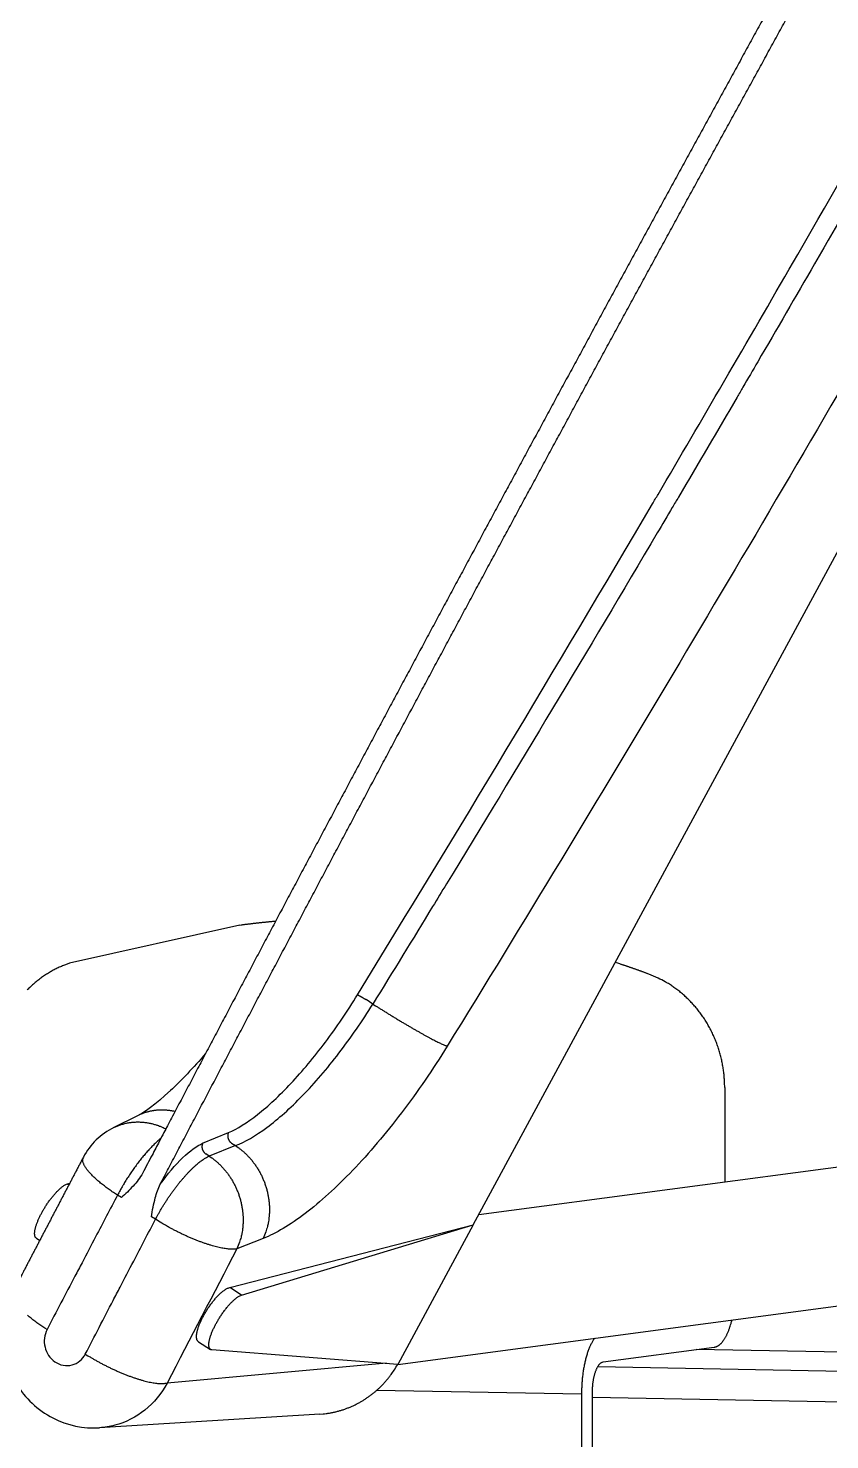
# Model space of a CAD drawing. Header units: millimetres. Extents: x 8076 to 10926, y 4783 to 8520.
# Drawn here: x 9983.9 to 10027.9, y 7266.6 to 7344.2 of the extents above; entities that cross this region are included whole.
import ezdxf

# ---------------------------------------------------------------- set-up
doc = ezdxf.new("R2010")
doc.units = ezdxf.units.MM

# ---------------------------------------------------------------- blocks, each defined once
blk = doc.blocks.new('149221')
at = {"linetype": 'Continuous'}
for p, q in [((64.098, 28.051), (163.206, 211.345)), ((51.274, 44.543), (41.907, 42.438)), ((58.582, 40.201), (58.208, 40.44)), ((146.521, 39.523), (64.397, 28.604)), ((77.916, 35.614), (77.927, 30.403)), ((45.651, 34.058), (44.343, 33.409)), ((49.226, 32.54), (50.641, 33.132)), ((49.584, 31.841), (49.403, 31.957)), ((51.031, 32.413), (49.584, 31.841)), ((50.817, 32.549), (51.031, 32.413)), ((59.953, 20.387), (146.893, 31.946)), ((41.797, 30.311), (41.92, 30.348)), ((41.797, 30.311), (41.874, 30.261)), ((44.763, 29.555), (44.546, 29.694)), ((46.633, 28.362), (46.415, 28.501)), ((50.715, 24.618), (64.098, 28.051)), ((51.37, 24.2), (64.098, 28.051)), ((64.098, 28.051), (59.951, 20.383)), ((40.088, 27.32), (40.272, 27.202)), ((52.558, 27.31), (51.111, 26.738)), ((51.37, 24.2), (50.715, 24.618)), ((48.999, 21.631), (49.66, 21.209)), ((59.951, 20.383), (49.739, 21.184)), ((71.243, 20.522), (77.346, 21.334)), ((101.688, 20.727), (76.347, 21.201)), ((59.323, 20.453), (47.269, 19.353)), ((70.949, 20.273), (102.602, 19.681)), ((70.05, 18.745), (58.788, 18.956)), ((70.05, 18.745), (70.053, 16.912)), ((70.686, -0.049), (70.648, 18.825)), ((111.118, 17.813), (70.649, 18.571)), ((43.555, 16.911), (55.662, 17.662)), ((70.053, 16.912), (70.086, 0.303))]:
    blk.add_line(p, q, dxfattribs=at)
for points in [[(80.394, 95.024, 0.000033), (80.152, 94.584, 0.000033), (79.909, 94.143, 0.000033), (79.667, 93.703, 0.000033), (79.425, 93.262, 0.000033), (79.183, 92.821, 0.000033), (78.941, 92.381, 0.000033), (78.699, 91.94, 0.000033), (78.457, 91.5, 0.000033), (78.215, 91.059, 0.000033), (77.974, 90.618, 0.000033), (77.732, 90.178, 0.000033), (77.491, 89.737, 0.000033), (77.249, 89.297, 0.000033), (77.008, 88.856, 0.000033), (76.767, 88.416, 0.000033), (76.525, 87.975, 0.000033), (76.284, 87.535, 0.000033), (76.043, 87.094, 0.000033), (75.802, 86.654, 0.000033), (75.562, 86.213, 0.000033), (75.321, 85.773, 0.000033), (75.08, 85.333, 0.000033), (74.84, 84.892, 0.000033), (74.599, 84.452, 0.000033), (74.359, 84.011, 0.000033), (74.118, 83.571, 0.000033), (73.878, 83.13, 0.000033), (73.638, 82.69, 0.000033), (73.398, 82.25, 0.000033), (73.158, 81.809, 0.000033), (72.918, 81.369, 0.000033), (72.678, 80.929, 0.000033), (72.438, 80.488, 0.000033), (72.199, 80.048, 0.000033), (71.959, 79.608, 0.000033), (71.719, 79.168, 0.000033), (71.48, 78.727, 0.000033), (71.241, 78.287, 0.000033), (71.001, 77.847, 0.000033), (70.762, 77.407, 0.000033), (70.523, 76.966, 0.000033), (70.284, 76.526, 0.000033), (70.045, 76.086, 0.000033), (69.806, 75.646, 0.000033), (69.568, 75.206, 0.000033), (69.33, 74.767, 0.000033), (69.093, 74.33, 0.000033), (68.855, 73.892, 0.000033), (68.618, 73.454, 0.000033), (68.381, 73.017, 0.000033), (68.145, 72.579, 0.000033), (67.908, 72.142, 0.000033), (67.671, 71.705, 0.000033), (67.435, 71.268, 0.000033), (67.198, 70.831, 0.000033), (66.962, 70.393, 0.000033), (66.726, 69.956, 0.000033), (66.49, 69.519, 0.000033), (66.254, 69.082, 0.000033), (66.018, 68.645, 0.000033), (65.782, 68.209, 0.000033), (65.547, 67.772, 0.000033), (65.311, 67.335, 0.000033), (65.076, 66.9, 0.000033), (64.842, 66.465, 0.000033), (64.608, 66.031, 0.000033), (64.374, 65.597, 0.000033), (64.14, 65.162, 0.000033), (63.907, 64.728, 0.000033), (63.673, 64.294, 0.000033), (63.44, 63.86, 0.000033), (63.206, 63.426, 0.000033), (62.973, 62.992, 0.000033), (62.739, 62.558, 0.000033), (62.506, 62.124, 0.000033), (62.273, 61.69, 0.000033), (62.04, 61.256, 0.000033), (61.807, 60.822, 0.000033), (61.574, 60.388, 0.000033), (61.341, 59.954, 0.000033), (61.109, 59.52, 0.000033), (60.876, 59.086, 0.000033), (60.644, 58.652, 0.000033), (60.411, 58.218, 0.000033), (60.179, 57.784, 0.000033), (59.946, 57.35, 0.000033), (59.714, 56.916, 0.000033), (59.482, 56.482, 0.000033), (59.25, 56.048, 0.000033), (59.018, 55.614, 0.000033), (58.786, 55.181, 0.000033), (58.554, 54.747, 0.000033), (58.323, 54.313, 0.000033), (58.091, 53.879, 0.000033), (57.859, 53.445, 0.000033), (57.628, 53.012, 0.000033), (57.396, 52.578, 0.000033), (57.165, 52.144, 0.000033), (56.934, 51.71, 0.000033), (56.703, 51.277, 0.000033), (56.472, 50.843, 0.000033), (56.241, 50.409, 0.000033), (56.01, 49.976, 0.000033), (55.779, 49.542, 0.000033), (55.548, 49.108, 0.000033), (55.318, 48.675, 0.000033), (55.087, 48.241, 0.000033), (54.857, 47.808, 0.000033), (54.626, 47.374, 0.000033), (54.396, 46.941, 0.000033), (54.166, 46.507, 0.000033), (53.935, 46.074, 0.000033), (53.705, 45.64, 0.000033), (53.475, 45.207, 0.000033), (53.246, 44.773, 0.000033), (53.016, 44.34, 0.000033), (52.786, 43.906, 0.000033), (52.556, 43.473, 0.000033), (52.327, 43.04, 0.000033), (52.097, 42.606, 0.000033), (51.868, 42.173, 0.000033), (51.639, 41.74, 0.000034), (51.409, 41.306, 0.000034), (51.18, 40.873, 0.000034), (50.951, 40.44, 0.000034), (50.722, 40.007, 0.000034), (50.493, 39.573, 0.000034), (50.265, 39.14, 0.000034), (50.036, 38.707, 0.000034), (49.807, 38.274, 0.000034), (49.579, 37.841, 0.000034), (49.35, 37.408, 0.000034), (49.122, 36.975, 0.000033), (48.894, 36.542, 0.000034), (48.666, 36.109, 0.000034), (48.437, 35.675, 0.000033), (48.209, 35.243, 0.000031), (47.983, 34.813, 0.000034), (47.754, 34.377, 0.000041), (47.519, 33.93, 0.000031), (47.298, 33.511, 0.000011), (47.099, 33.132, 0.000044), (46.843, 32.645, 0.000076), (46.449, 31.895, 0.000037), (45.934, 30.914, 0.00002)], [(46.898, 30.299), (47.124, 30.732, -0.000037), (47.351, 31.165, -0.000037), (47.578, 31.598, -0.000037), (47.805, 32.031, -0.000037), (48.032, 32.464, -0.000037), (48.259, 32.897, -0.000037), (48.486, 33.33, -0.000037), (48.714, 33.764, -0.000037), (48.941, 34.197, -0.000037), (49.169, 34.63, -0.000037), (49.396, 35.063, -0.000037), (49.624, 35.497, -0.000037), (49.852, 35.93, -0.000037), (50.08, 36.363, -0.000037), (50.308, 36.796, -0.000036), (50.536, 37.23, -0.000036), (50.764, 37.663, -0.000036), (50.992, 38.097, -0.000036), (51.221, 38.53, -0.000036), (51.449, 38.963, -0.000036), (51.678, 39.397, -0.000036), (51.906, 39.83, -0.000036), (52.135, 40.264, -0.000036), (52.364, 40.697, -0.000036), (52.593, 41.131, -0.000036), (52.822, 41.564, -0.000036), (53.051, 41.998, -0.000036), (53.28, 42.431, -0.000036), (53.509, 42.865, -0.000036), (53.738, 43.298, -0.000036), (53.968, 43.732, -0.000036), (54.197, 44.166, -0.000036), (54.427, 44.599, -0.000036), (54.657, 45.033, -0.000036), (54.886, 45.467, -0.000036), (55.116, 45.9, -0.000036), (55.346, 46.334, -0.000036), (55.576, 46.768, -0.000036), (55.806, 47.201, -0.000036), (56.037, 47.635, -0.000036), (56.267, 48.069, -0.000036), (56.497, 48.503, -0.000036), (56.728, 48.936, -0.000036), (56.958, 49.37, -0.000036), (57.189, 49.804, -0.000036), (57.42, 50.238, -0.000036), (57.651, 50.672, -0.000036), (57.882, 51.105, -0.000036), (58.113, 51.539, -0.000036), (58.344, 51.973, -0.000036), (58.575, 52.407, -0.000036), (58.806, 52.841, -0.000036), (59.038, 53.275, -0.000036), (59.269, 53.709, -0.000036), (59.501, 54.143, -0.000036), (59.732, 54.576, -0.000036), (59.964, 55.01, -0.000036), (60.196, 55.444, -0.000036), (60.428, 55.878, -0.000036), (60.66, 56.312, -0.000036), (60.892, 56.746, -0.000036), (61.124, 57.18, -0.000036), (61.356, 57.614, -0.000036), (61.589, 58.048, -0.000036), (61.821, 58.482, -0.000036), (62.053, 58.917, -0.000036), (62.286, 59.351, -0.000036), (62.519, 59.785, -0.000036), (62.751, 60.219, -0.000036), (62.984, 60.653, -0.000036), (63.217, 61.087, -0.000036), (63.45, 61.521, -0.000036), (63.683, 61.955, -0.000036), (63.917, 62.389, -0.000036), (64.15, 62.823, -0.000036), (64.383, 63.258, -0.000036), (64.617, 63.692, -0.000036), (64.85, 64.126, -0.000036), (65.084, 64.56, -0.000036), (65.318, 64.994, -0.000036), (65.551, 65.428, -0.000036), (65.785, 65.863, -0.000036), (66.02, 66.298, -0.000036), (66.254, 66.733, -0.000036), (66.49, 67.17, -0.000036), (66.725, 67.607, -0.000036), (66.961, 68.043, -0.000036), (67.197, 68.48, -0.000036), (67.433, 68.917, -0.000036), (67.669, 69.354, -0.000036), (67.905, 69.791, -0.000036), (68.142, 70.229, -0.000036), (68.378, 70.666, -0.000036), (68.614, 71.103, -0.000036), (68.851, 71.54, -0.000036), (69.088, 71.977, -0.000036), (69.324, 72.415, -0.000036), (69.561, 72.852, -0.000036), (69.798, 73.29, -0.000036), (70.036, 73.727, -0.000036), (70.273, 74.165, -0.000036), (70.511, 74.604, -0.000036), (70.75, 75.044, -0.000036), (70.989, 75.484, -0.000036), (71.228, 75.924, -0.000036), (71.467, 76.364, -0.000036), (71.706, 76.804, -0.000036), (71.945, 77.245, -0.000036), (72.184, 77.685, -0.000036), (72.424, 78.125, -0.000036), (72.663, 78.565, -0.000036), (72.903, 79.005, -0.000036), (73.143, 79.446, -0.000036), (73.382, 79.886, -0.000036), (73.622, 80.326, -0.000036), (73.862, 80.766, -0.000036), (74.102, 81.206, -0.000036), (74.342, 81.647, -0.000036), (74.583, 82.087, -0.000036), (74.823, 82.527, -0.000036), (75.063, 82.968, -0.000036), (75.304, 83.408, -0.000036), (75.544, 83.848, -0.000036), (75.785, 84.289, -0.000036), (76.026, 84.729, -0.000036), (76.267, 85.169, -0.000036), (76.508, 85.61, -0.000036), (76.749, 86.05, -0.000036), (76.99, 86.49, -0.000036), (77.231, 86.931, -0.000036), (77.472, 87.371, -0.000036), (77.713, 87.811, -0.000036), (77.955, 88.252, -0.000036), (78.196, 88.692, -0.000036), (78.438, 89.132, -0.000036), (78.68, 89.573, -0.000036), (78.922, 90.013, -0.000036), (79.163, 90.454, -0.000036), (79.405, 90.894, -0.000036), (79.647, 91.335, -0.000036), (79.89, 91.775, -0.000036), (80.132, 92.215, -0.000036), (80.374, 92.656, -0.000036), (80.617, 93.096, -0.000036), (80.859, 93.537, -0.000036), (81.102, 93.977, -0.000036), (81.344, 94.418, -0.000036), (81.587, 94.858, -0.000036), (81.83, 95.299, -0.000036)], [(51.274, 44.544), (51.339, 44.552, -0.000345), (51.405, 44.561, -0.000345), (51.47, 44.569, -0.000345), (51.535, 44.578, -0.000345), (51.601, 44.586, -0.000345), (51.666, 44.594, -0.000345), (51.732, 44.602, -0.000345), (51.797, 44.61, -0.000345), (51.862, 44.618, -0.000345), (51.928, 44.626, -0.000345), (51.993, 44.634, -0.000345), (52.059, 44.641, -0.000345), (52.124, 44.649, -0.000345), (52.19, 44.656, -0.000346), (52.255, 44.664, -0.000345), (52.321, 44.671, -0.000343), (52.387, 44.678, -0.000346), (52.452, 44.685, -0.000353), (52.518, 44.692, -0.000343), (52.583, 44.699, -0.00032), (52.648, 44.706, -0.000354), (52.715, 44.713, -0.000422), (52.782, 44.719, -0.00032), (52.846, 44.726, -0.00011), (52.903, 44.732, -0.000451), (52.977, 44.739, -0.000777), (53.091, 44.749, -0.00038), (53.24, 44.763, -0.000201)], [(41.907, 42.438), (41.683, 42.358, 0.011027), (41.461, 42.268, 0.010642), (41.239, 42.166, 0.010503), (41.019, 42.055, 0.010748), (40.802, 41.932, 0.010838), (40.587, 41.798, 0.01087), (40.377, 41.654, 0.010869), (40.171, 41.499, 0.010921), (39.971, 41.333, 0.010917), (39.776, 41.158, 0.010927), (39.587, 40.972, 0.010896)], [(73.756, 41.842), (73.695, 41.865, 0.000327), (73.633, 41.887, 0.000327), (73.572, 41.91, 0.000327), (73.511, 41.932, 0.000327), (73.449, 41.954, 0.000327), (73.388, 41.977, 0.000327), (73.326, 41.999, 0.000328), (73.265, 42.021, 0.000328), (73.203, 42.043, 0.000328), (73.142, 42.065, 0.000328), (73.08, 42.087, 0.000328), (73.019, 42.108, 0.000328), (72.957, 42.13, 0.000328), (72.895, 42.152, 0.000329), (72.833, 42.173, 0.000328), (72.772, 42.195, 0.000326), (72.71, 42.216, 0.000329), (72.648, 42.237, 0.000336), (72.586, 42.259, 0.000327), (72.524, 42.28, 0.000305), (72.463, 42.301, 0.000337), (72.4, 42.322, 0.000402), (72.336, 42.343, 0.000305), (72.276, 42.363, 0.000104), (72.222, 42.382, 0.000431), (72.152, 42.405, 0.000741), (72.044, 42.44, 0.000362), (71.903, 42.487, 0.000192)], [(77.917, 35.614), (77.911, 35.869, 0.009573), (77.897, 36.127, 0.009254), (77.872, 36.387, 0.009155), (77.837, 36.648, 0.009399), (77.792, 36.911, 0.009519), (77.737, 37.174, 0.009596), (77.67, 37.436, 0.009654), (77.594, 37.698, 0.009767), (77.506, 37.957, 0.00984), (77.408, 38.214, 0.009931), (77.299, 38.468, 0.009995), (77.18, 38.717, 0.010073), (77.051, 38.962, 0.010141), (76.911, 39.201, 0.010224), (76.763, 39.434, 0.01026), (76.605, 39.659, 0.010258), (76.439, 39.878, 0.010382), (76.264, 40.088, 0.010598), (76.081, 40.29, 0.010382), (75.893, 40.482, 0.009794), (75.699, 40.664, 0.010693), (75.496, 40.838, 0.012535), (75.282, 41.003, 0.009815), (75.078, 41.153, 0.003989), (74.891, 41.283, 0.013285), (74.646, 41.425, 0.022723), (74.262, 41.614, 0.011563), (73.756, 41.842, 0.006298)], [(57.739, 40.705), (57.745, 40.703, -0.007663), (57.752, 40.7, -0.005662), (57.761, 40.696, -0.004477), (57.77, 40.692, -0.003854), (57.78, 40.687, -0.003271), (57.791, 40.682, -0.002826), (57.803, 40.676, -0.002452), (57.816, 40.67, -0.002187), (57.829, 40.663, -0.001948), (57.844, 40.655, -0.001768), (57.859, 40.647, -0.001605), (57.876, 40.638, -0.00148), (57.892, 40.629, -0.001368), (57.91, 40.619, -0.00128), (57.928, 40.609, -0.001198), (57.946, 40.598, -0.001128), (57.965, 40.588, -0.001078), (57.984, 40.576, -0.001047), (58.004, 40.565, -0.000984), (58.023, 40.554, -0.000899), (58.043, 40.542, -0.000946), (58.062, 40.53, -0.001068), (58.082, 40.518, -0.000831), (58.101, 40.507, -0.00036), (58.118, 40.497, -0.001083), (58.138, 40.484, -0.001827), (58.168, 40.465, -0.000957), (58.207, 40.44, -0.000535)], [(58.582, 40.201), (58.725, 40.109, 0.000925), (58.874, 40.014, 0.000858), (59.027, 39.917, 0.000829), (59.183, 39.819, 0.00085), (59.344, 39.719, 0.000857), (59.507, 39.618, 0.000862), (59.673, 39.516, 0.000868), (59.841, 39.414, 0.000886), (60.009, 39.312, 0.000902), (60.179, 39.211, 0.000926), (60.348, 39.11, 0.000952), (60.516, 39.011, 0.000986), (60.682, 38.914, 0.001025), (60.846, 38.82, 0.001073), (61.006, 38.728, 0.001126), (61.163, 38.64, 0.001183), (61.314, 38.555, 0.001268), (61.461, 38.474, 0.001377), (61.602, 38.397, 0.001456), (61.736, 38.325, 0.001487), (61.863, 38.258, 0.001759), (61.984, 38.195, 0.002273), (62.099, 38.137, 0.002047), (62.202, 38.085, 0.000965), (62.291, 38.042, 0.003181), (62.388, 37.997, 0.007083), (62.514, 37.942, 0.004939), (62.664, 37.879, 0.003222)], [(47.707, 34.287), (47.639, 34.302, 0.005262), (47.57, 34.316, 0.005222), (47.501, 34.327, 0.005229), (47.431, 34.338, 0.005306), (47.362, 34.347, 0.005357), (47.292, 34.354, 0.005398), (47.221, 34.36, 0.005435), (47.151, 34.365, 0.005482), (47.08, 34.367, 0.005521), (47.01, 34.369, 0.005563), (46.939, 34.368, 0.005597), (46.869, 34.366, 0.005632), (46.798, 34.363, 0.005668), (46.728, 34.358, 0.005712), (46.657, 34.351, 0.005727), (46.587, 34.343, 0.005721), (46.517, 34.333, 0.005795), (46.448, 34.321, 0.005936), (46.378, 34.308, 0.00579), (46.309, 34.293, 0.005429), (46.241, 34.277, 0.005999), (46.173, 34.258, 0.007156), (46.103, 34.238, 0.005462), (46.039, 34.218, 0.001922), (45.98, 34.198, 0.007678), (45.907, 34.171, 0.013227), (45.795, 34.123, 0.006501), (45.651, 34.059, 0.003453)], [(44.343, 33.409), (44.433, 33.451, -0.008436), (44.523, 33.49, -0.008405), (44.616, 33.526, -0.008374), (44.709, 33.559, -0.008394), (44.804, 33.589, -0.008392), (44.9, 33.616, -0.008367), (44.997, 33.64, -0.008336), (45.095, 33.66, -0.008304), (45.194, 33.678, -0.008265), (45.293, 33.691, -0.008216), (45.392, 33.702, -0.008162), (45.492, 33.71, -0.008095), (45.593, 33.714, -0.008037), (45.693, 33.715, -0.007972), (45.793, 33.712, -0.007884), (45.893, 33.707, -0.007757), (45.993, 33.698, -0.007735), (46.092, 33.687, -0.007774), (46.191, 33.672, -0.007497), (46.288, 33.655, -0.00696), (46.385, 33.635, -0.007507), (46.482, 33.611, -0.008688), (46.579, 33.584, -0.006663), (46.671, 33.557, -0.002604), (46.753, 33.531, -0.008938), (46.855, 33.493, -0.014944), (47.009, 33.427, -0.007395), (47.207, 33.337, -0.003981)], [(46.929, 32.809), (46.852, 32.744, 0.005653), (46.772, 32.676, 0.005198), (46.691, 32.603, 0.004844), (46.609, 32.526, 0.004643), (46.525, 32.445, 0.004418), (46.44, 32.36, 0.00421), (46.354, 32.271, 0.004013), (46.268, 32.178, 0.003855), (46.181, 32.082, 0.003701), (46.093, 31.982, 0.00357), (46.005, 31.88, 0.003445), (45.918, 31.774, 0.003337), (45.83, 31.666, 0.00324), (45.743, 31.556, 0.003157), (45.657, 31.444, 0.003073), (45.571, 31.33, 0.002988), (45.487, 31.214, 0.00295), (45.403, 31.097, 0.002943), (45.321, 30.979, 0.002829), (45.241, 30.86, 0.002628), (45.163, 30.742, 0.002828), (45.085, 30.622, 0.00327), (45.008, 30.5, 0.002545), (44.937, 30.385, 0.001039), (44.873, 30.281, 0.003415), (44.797, 30.15, 0.005835), (44.686, 29.952, 0.003001), (44.546, 29.694, 0.001652)], [(50.641, 33.132), (50.633, 33.115, 0.012996), (50.626, 33.097, 0.012174), (50.62, 33.078, 0.01183), (50.614, 33.058, 0.012168), (50.61, 33.037, 0.01223), (50.606, 33.016, 0.012219), (50.604, 32.995, 0.012156), (50.602, 32.973, 0.012203), (50.602, 32.95, 0.012161), (50.602, 32.927, 0.012166), (50.604, 32.904, 0.012111), (50.607, 32.881, 0.012098), (50.611, 32.858, 0.012056), (50.616, 32.835, 0.012047), (50.623, 32.812, 0.011983), (50.63, 32.79, 0.011891), (50.639, 32.767, 0.011934), (50.648, 32.746, 0.012076), (50.659, 32.725, 0.011784), (50.67, 32.704, 0.0111), (50.682, 32.684, 0.011986), (50.695, 32.666, 0.013853), (50.71, 32.647, 0.010985), (50.723, 32.63, 0.004808), (50.736, 32.616, 0.014518), (50.754, 32.599, 0.024709), (50.781, 32.577, 0.012894), (50.817, 32.549, 0.007156)], [(46.633, 28.362), (46.709, 28.505, -0.003683), (46.79, 28.651, -0.003456), (46.874, 28.799, -0.003356), (46.962, 28.949, -0.003432), (47.053, 29.1, -0.003457), (47.148, 29.252, -0.003474), (47.246, 29.404, -0.003494), (47.347, 29.556, -0.003552), (47.451, 29.708, -0.003605), (47.557, 29.858, -0.003681), (47.666, 30.006, -0.003762), (47.775, 30.152, -0.003864), (47.886, 30.294, -0.003983), (47.998, 30.433, -0.004126), (48.11, 30.568, -0.004279), (48.222, 30.698, -0.004435), (48.334, 30.823, -0.00468), (48.445, 30.942, -0.004996), (48.555, 31.055, -0.005168), (48.663, 31.161, -0.005155), (48.768, 31.261, -0.005956), (48.872, 31.355, -0.007471), (48.976, 31.442, -0.006424), (49.071, 31.519, -0.002872), (49.156, 31.586, -0.009514), (49.257, 31.655, -0.019204), (49.401, 31.741, -0.01175), (49.584, 31.841, -0.007064)], [(49.226, 32.54), (49.219, 32.522, 0.012997), (49.212, 32.504, 0.012174), (49.206, 32.485, 0.011831), (49.2, 32.465, 0.012169), (49.196, 32.445, 0.012231), (49.192, 32.424, 0.01222), (49.19, 32.402, 0.012157), (49.188, 32.38, 0.012204), (49.188, 32.358, 0.012162), (49.188, 32.335, 0.012167), (49.19, 32.312, 0.012113), (49.193, 32.289, 0.012099), (49.197, 32.266, 0.012057), (49.202, 32.243, 0.012048), (49.208, 32.22, 0.011984), (49.216, 32.197, 0.011892), (49.224, 32.175, 0.011935), (49.234, 32.153, 0.012076), (49.245, 32.132, 0.011784), (49.256, 32.112, 0.011101), (49.268, 32.092, 0.011986), (49.281, 32.073, 0.013854), (49.295, 32.055, 0.010986), (49.309, 32.038, 0.004808), (49.322, 32.023, 0.014519), (49.339, 32.007, 0.02471), (49.367, 31.984, 0.012893), (49.403, 31.957, 0.007156)], [(49.584, 31.841), (49.725, 31.744, -0.012209), (49.864, 31.639, -0.011448), (50.002, 31.524, -0.01114), (50.138, 31.401, -0.011478), (50.27, 31.268, -0.011565), (50.399, 31.127, -0.011588), (50.523, 30.978, -0.011568), (50.641, 30.82, -0.011655), (50.754, 30.655, -0.011666), (50.86, 30.483, -0.011723), (50.959, 30.304, -0.01173), (51.05, 30.119, -0.011776), (51.132, 29.929, -0.011801), (51.206, 29.735, -0.011858), (51.27, 29.537, -0.011864), (51.325, 29.337, -0.01184), (51.37, 29.135, -0.011954), (51.405, 28.933, -0.012166), (51.43, 28.73, -0.011942), (51.445, 28.529, -0.011309), (51.45, 28.331, -0.012277), (51.446, 28.133, -0.01427), (51.43, 27.935, -0.011377), (51.409, 27.751, -0.004992), (51.386, 27.586, -0.015125), (51.339, 27.388, -0.025923), (51.246, 27.102, -0.013593), (51.111, 26.738, -0.007559)], [(51.03, 32.413), (51.171, 32.316, -0.012209), (51.311, 32.211, -0.011447), (51.449, 32.096, -0.01114), (51.584, 31.973, -0.011478), (51.717, 31.84, -0.011564), (51.845, 31.699, -0.011587), (51.969, 31.55, -0.011567), (52.088, 31.392, -0.011655), (52.2, 31.227, -0.011665), (52.307, 31.055, -0.011722), (52.405, 30.876, -0.011729), (52.496, 30.691, -0.011776), (52.579, 30.501, -0.011801), (52.652, 30.307, -0.011857), (52.717, 30.109, -0.011863), (52.771, 29.909, -0.011839), (52.816, 29.707, -0.011954), (52.851, 29.504, -0.012166), (52.876, 29.302, -0.011942), (52.891, 29.1, -0.011309), (52.897, 28.902, -0.012277), (52.892, 28.704, -0.01427), (52.876, 28.506, -0.011378), (52.856, 28.322, -0.004992), (52.832, 28.158, -0.015125), (52.785, 27.96, -0.025923), (52.692, 27.674, -0.013594), (52.558, 27.31, -0.007559)], [(42.669, 31.776), (42.572, 31.591, 0.000013), (42.475, 31.406, 0.000013), (42.378, 31.222, 0.000013), (42.281, 31.037, 0.000014), (42.184, 30.853, 0.000014), (42.088, 30.668, 0.000014), (41.991, 30.483, 0.000014), (41.894, 30.299, 0.000014), (41.797, 30.114, 0.000014), (41.701, 29.93, 0.000014), (41.604, 29.745, 0.000014), (41.507, 29.561, 0.000014), (41.41, 29.376, 0.000014), (41.314, 29.192, 0.000014), (41.217, 29.007, 0.000014), (41.12, 28.822, 0.000014), (41.024, 28.638, 0.000014), (40.927, 28.453, 0.000014), (40.831, 28.269, 0.000014), (40.734, 28.084, 0.000014), (40.637, 27.9, 0.000014), (40.541, 27.715, 0.000014), (40.444, 27.531, 0.000014), (40.348, 27.346, 0.000014), (40.251, 27.162, 0.000014), (40.155, 26.977, 0.000014), (40.058, 26.793, 0.000014), (39.962, 26.608, 0.000014), (39.865, 26.423, 0.000014), (39.769, 26.239, 0.000013), (39.673, 26.056, 0.000014), (39.576, 25.87, 0.000017), (39.477, 25.68, 0.000013), (39.383, 25.501, 0.000004), (39.299, 25.34, 0.000018), (39.19, 25.132, 0.000031), (39.024, 24.813, 0.000015), (38.805, 24.394, 0.000008)], [(44.546, 29.694), (44.432, 29.768, -0.002989), (44.318, 29.843, -0.002939), (44.206, 29.92, -0.002991), (44.095, 29.998, -0.00319), (43.985, 30.077, -0.003362), (43.878, 30.157, -0.003535), (43.772, 30.237, -0.003725), (43.67, 30.318, -0.003963), (43.57, 30.399, -0.004219), (43.474, 30.48, -0.004516), (43.382, 30.561, -0.004849), (43.294, 30.642, -0.005234), (43.21, 30.722, -0.005683), (43.132, 30.801, -0.006206), (43.058, 30.879, -0.006798), (42.989, 30.955, -0.007448), (42.927, 31.03, -0.008341), (42.87, 31.103, -0.009482), (42.819, 31.175, -0.010433), (42.774, 31.243, -0.011022), (42.735, 31.31, -0.013681), (42.703, 31.374, -0.018692), (42.677, 31.436, -0.017079), (42.657, 31.493, -0.007332), (42.642, 31.543, -0.027867), (42.637, 31.6, -0.062256), (42.646, 31.679, -0.038094), (42.669, 31.776, -0.021924)], [(40.088, 27.32), (40.065, 27.337, -0.048345), (40.046, 27.36, -0.04387), (40.029, 27.386, -0.038614), (40.015, 27.418, -0.03449), (40.004, 27.455, -0.029394), (39.997, 27.496, -0.024836), (39.993, 27.542, -0.020806), (39.992, 27.592, -0.017757), (39.995, 27.647, -0.015115), (40.002, 27.706, -0.013081), (40.012, 27.769, -0.011359), (40.026, 27.836, -0.010018), (40.043, 27.905, -0.008881), (40.064, 27.978, -0.007967), (40.088, 28.052, -0.0072), (40.114, 28.129, -0.006563), (40.144, 28.207, -0.006025), (40.176, 28.286, -0.005555), (40.21, 28.366, -0.005192), (40.246, 28.446, -0.004873), (40.284, 28.526, -0.004567), (40.323, 28.605, -0.004259), (40.364, 28.683, -0.004164), (40.406, 28.761, -0.00401), (40.45, 28.84, -0.003886), (40.497, 28.92, -0.003947), (40.546, 29.001, -0.003948), (40.597, 29.083, -0.004001), (40.651, 29.165, -0.004047), (40.706, 29.247, -0.004131), (40.763, 29.329, -0.004211), (40.821, 29.41, -0.004334), (40.881, 29.489, -0.00447), (40.941, 29.567, -0.004647), (41.002, 29.643, -0.004834), (41.064, 29.716, -0.005042), (41.125, 29.785, -0.005353), (41.186, 29.852, -0.005762), (41.247, 29.915, -0.006026), (41.306, 29.973, -0.006091), (41.364, 30.028, -0.007117), (41.421, 30.078, -0.00905), (41.477, 30.124, -0.007992), (41.529, 30.164, -0.003737), (41.575, 30.198, -0.012078), (41.629, 30.231, -0.025449), (41.703, 30.269, -0.016495), (41.797, 30.311, -0.010226)], [(51.111, 26.738), (51.035, 26.727, -0.018139), (50.951, 26.721, -0.014786), (50.859, 26.719, -0.012598), (50.759, 26.721, -0.011474), (50.65, 26.729, -0.010224), (50.534, 26.742, -0.009171), (50.409, 26.76, -0.008221), (50.278, 26.784, -0.00752), (50.138, 26.813, -0.006852), (49.992, 26.847, -0.006332), (49.839, 26.887, -0.005843), (49.681, 26.932, -0.005459), (49.517, 26.983, -0.005105), (49.349, 27.039, -0.004825), (49.177, 27.1, -0.004554), (49.001, 27.165, -0.00432), (48.824, 27.235, -0.004158), (48.644, 27.308, -0.004059), (48.464, 27.386, -0.003832), (48.284, 27.467, -0.003517), (48.106, 27.549, -0.003714), (47.927, 27.636, -0.004209), (47.747, 27.727, -0.003279), (47.579, 27.814, -0.001416), (47.428, 27.893, -0.004288), (47.244, 27.996, -0.007254), (46.976, 28.154, -0.003798), (46.633, 28.362, -0.002119)], [(40.673, 22.296), (40.559, 22.37, -0.003066), (40.446, 22.445, -0.003015), (40.334, 22.522, -0.003067), (40.222, 22.6, -0.003271), (40.113, 22.679, -0.003447), (40.006, 22.759, -0.003623), (39.901, 22.84, -0.003817), (39.798, 22.921, -0.00406), (39.699, 23.002, -0.004321), (39.603, 23.084, -0.004624)], [(48.999, 21.631), (48.973, 21.652, -0.043857), (48.949, 21.678, -0.043782), (48.93, 21.709, -0.039346), (48.915, 21.744, -0.033133), (48.903, 21.783, -0.027831), (48.895, 21.826, -0.023343), (48.89, 21.872, -0.019609), (48.889, 21.92, -0.016499), (48.89, 21.971, -0.014138), (48.895, 22.023, -0.012199), (48.902, 22.077, -0.010542), (48.911, 22.133, -0.009058), (48.923, 22.189, -0.008358), (48.937, 22.247, -0.007615), (48.954, 22.308, -0.006885), (48.973, 22.373, -0.006703), (48.996, 22.442, -0.006373), (49.022, 22.514, -0.006107), (49.051, 22.589, -0.005813), (49.083, 22.668, -0.005643), (49.119, 22.75, -0.005429), (49.158, 22.834, -0.005302), (49.2, 22.921, -0.005146), (49.246, 23.009, -0.005067), (49.295, 23.1, -0.004968), (49.347, 23.191, -0.004932), (49.402, 23.283, -0.004886), (49.459, 23.376, -0.004891), (49.519, 23.468, -0.004899), (49.58, 23.559, -0.004948), (49.644, 23.649, -0.005012), (49.708, 23.736, -0.005105), (49.774, 23.822, -0.005236), (49.84, 23.904, -0.005391), (49.906, 23.983, -0.005585), (49.972, 24.058, -0.005776), (50.037, 24.128, -0.0061), (50.102, 24.195, -0.006488), (50.165, 24.256, -0.006774), (50.227, 24.313, -0.006822), (50.286, 24.365, -0.007849), (50.344, 24.412, -0.009729), (50.401, 24.454, -0.00868), (50.452, 24.491, -0.004393), (50.498, 24.521, -0.01261), (50.55, 24.55, -0.025542), (50.624, 24.583, -0.01651), (50.715, 24.618, -0.010382)], [(49.739, 21.184), (49.709, 21.189, -0.042731), (49.681, 21.198, -0.045143), (49.655, 21.213, -0.046707), (49.632, 21.232, -0.0481), (49.612, 21.257, -0.045164), (49.595, 21.287, -0.040031), (49.582, 21.323, -0.033931), (49.572, 21.364, -0.028713), (49.566, 21.411, -0.023835), (49.564, 21.462, -0.020063), (49.566, 21.519, -0.016845), (49.573, 21.581, -0.014421), (49.583, 21.646, -0.012385), (49.597, 21.716, -0.01082), (49.615, 21.789, -0.009512), (49.636, 21.866, -0.008473), (49.661, 21.945, -0.00761), (49.69, 22.026, -0.0069), (49.721, 22.109, -0.006311), (49.756, 22.193, -0.005799), (49.793, 22.278, -0.005403), (49.831, 22.362, -0.005056), (49.872, 22.447, -0.00474), (49.915, 22.53, -0.004405), (49.958, 22.613, -0.004333), (50.004, 22.695, -0.004228), (50.053, 22.78, -0.004087), (50.104, 22.866, -0.004185), (50.157, 22.952, -0.00423), (50.213, 23.039, -0.004286), (50.271, 23.126, -0.004342), (50.332, 23.213, -0.00446), (50.393, 23.299, -0.004582), (50.456, 23.383, -0.00475), (50.521, 23.465, -0.004925), (50.585, 23.545, -0.005129), (50.65, 23.621, -0.005433), (50.715, 23.694, -0.005842), (50.78, 23.763, -0.006104), (50.844, 23.828, -0.006173), (50.906, 23.888, -0.007211), (50.967, 23.944, -0.009172), (51.027, 23.994, -0.00813), (51.083, 24.039, -0.003845), (51.133, 24.077, -0.01231), (51.19, 24.113, -0.026123), (51.27, 24.155, -0.017157), (51.37, 24.2, -0.010714)], [(77.346, 21.334), (77.381, 21.34, 0.019636), (77.415, 21.348, 0.018418), (77.45, 21.36, 0.017563), (77.485, 21.374, 0.017232), (77.52, 21.391, 0.016517), (77.556, 21.412, 0.015719), (77.592, 21.435, 0.014812), (77.627, 21.462, 0.014025), (77.663, 21.492, 0.01314), (77.699, 21.525, 0.012364), (77.735, 21.561, 0.011538), (77.77, 21.601, 0.010828), (77.806, 21.643, 0.01011), (77.841, 21.69, 0.009509), (77.876, 21.739, 0.008861), (77.91, 21.792, 0.008285), (77.944, 21.847, 0.007832), (77.978, 21.906, 0.007527), (78.011, 21.969, 0.006871), (78.043, 22.034, 0.006086), (78.074, 22.101, 0.006352), (78.105, 22.173, 0.007124), (78.136, 22.249, 0.005105), (78.165, 22.323, 0.001747), (78.19, 22.39, 0.006762), (78.221, 22.483, 0.010638), (78.264, 22.631, 0.004861), (78.32, 22.829, 0.002495)], [(70.777, 21.826), (70.734, 21.768, 0.011729), (70.691, 21.706, 0.010596), (70.65, 21.639, 0.009669), (70.609, 21.567, 0.009069), (70.568, 21.491, 0.008437), (70.529, 21.41, 0.007866), (70.491, 21.325, 0.007331), (70.454, 21.235, 0.006891), (70.418, 21.142, 0.006472), (70.384, 21.045, 0.006112), (70.351, 20.944, 0.005773), (70.319, 20.84, 0.005479), (70.289, 20.733, 0.005212), (70.261, 20.624, 0.00498), (70.234, 20.512, 0.004754), (70.21, 20.398, 0.004536), (70.187, 20.282, 0.004394), (70.165, 20.164, 0.004301), (70.146, 20.045, 0.004062), (70.128, 19.926, 0.003714), (70.113, 19.807, 0.003922), (70.099, 19.686, 0.00444), (70.087, 19.562, 0.003403), (70.076, 19.446, 0.001401), (70.068, 19.34, 0.004448), (70.061, 19.208, 0.007366), (70.055, 19.007, 0.003707), (70.05, 18.745, 0.002024)], [(42.778, 20.952), (42.922, 20.862, 0.003755), (43.073, 20.77, 0.003487), (43.228, 20.679, 0.00337), (43.389, 20.587, 0.003456), (43.554, 20.496, 0.003481), (43.724, 20.406, 0.0035), (43.897, 20.317, 0.003521), (44.072, 20.229, 0.003587), (44.251, 20.144, 0.003647), (44.43, 20.061, 0.003735), (44.611, 19.981, 0.003828), (44.791, 19.904, 0.003949), (44.971, 19.831, 0.00409), (45.149, 19.762, 0.00426), (45.325, 19.698, 0.004446), (45.498, 19.638, 0.004642), (45.667, 19.583, 0.004938), (45.831, 19.534, 0.005315), (45.99, 19.489, 0.005562), (46.143, 19.451, 0.005615), (46.289, 19.417, 0.006555), (46.43, 19.389, 0.008317), (46.565, 19.368, 0.00732), (46.688, 19.35, 0.003397), (46.795, 19.337, 0.011014), (46.914, 19.332, 0.023003), (47.074, 19.338, 0.014738), (47.269, 19.353, 0.009098)], [(55.663, 17.65), (55.842, 17.664, 0.008797), (56.021, 17.685, 0.00877), (56.199, 17.712, 0.008744), (56.377, 17.745, 0.008781), (56.554, 17.785, 0.008795), (56.729, 17.83, 0.008781), (56.902, 17.882, 0.008764), (57.074, 17.94, 0.008744), (57.244, 18.005, 0.00872), (57.411, 18.074, 0.008681), (57.575, 18.15, 0.008641), (57.737, 18.231, 0.008583), (57.895, 18.318, 0.008539), (58.05, 18.409, 0.008482), (58.201, 18.506, 0.008406), (58.349, 18.608, 0.008283), (58.492, 18.713, 0.008274), (58.632, 18.824, 0.008322), (58.767, 18.938, 0.008047), (58.898, 19.056, 0.007489), (59.023, 19.176, 0.008074), (59.146, 19.302, 0.009332), (59.266, 19.434, 0.007204), (59.375, 19.56, 0.002883), (59.472, 19.675, 0.009618), (59.586, 19.827, 0.016109), (59.747, 20.067, 0.008043), (59.95, 20.384, 0.004357)], [(70.648, 18.825), (70.649, 18.902, -0.004727), (70.651, 18.981, -0.004485), (70.654, 19.06, -0.004434), (70.659, 19.141, -0.004656), (70.665, 19.222, -0.004805), (70.674, 19.304, -0.004946), (70.683, 19.385, -0.005098), (70.695, 19.467, -0.00532), (70.708, 19.547, -0.005546), (70.723, 19.626, -0.005822), (70.74, 19.704, -0.006125), (70.758, 19.78, -0.006482), (70.777, 19.853, -0.006897), (70.798, 19.924, -0.007376), (70.821, 19.992, -0.007919), (70.845, 20.057, -0.008497), (70.87, 20.118, -0.009303), (70.896, 20.175, -0.010298), (70.923, 20.228, -0.011101), (70.951, 20.277, -0.011511), (70.979, 20.321, -0.013788), (71.008, 20.361, -0.01795), (71.039, 20.397, -0.016195), (71.067, 20.428, -0.007644), (71.094, 20.453, -0.024756), (71.127, 20.476, -0.051479), (71.177, 20.499, -0.031394), (71.243, 20.522, -0.018489)], [(43.557, 16.9), (43.557, 16.9, -0.000001), (43.557, 16.9, -0.000001), (43.557, 16.9, -0.000001), (43.557, 16.9, -0.000001), (43.557, 16.9, -0.000001), (43.557, 16.9, -0.000001), (43.557, 16.9, -0.000001), (43.557, 16.9, -0.000001), (43.556, 16.9, -0.000001), (43.556, 16.9, -0.000001), (43.556, 16.9, -0.000001), (43.556, 16.9, -0.000001), (43.556, 16.9, -0.000001), (43.556, 16.9, -0.000001), (43.556, 16.9, -0.000001), (43.556, 16.9, -0.000001), (43.556, 16.9, -0.000001), (43.556, 16.9, -0.000001), (43.556, 16.9, -0.000001), (43.556, 16.9, -0.000001), (43.556, 16.9, -0.000001), (43.556, 16.9, -0.000001), (43.556, 16.9, -0.000001), (43.556, 16.9, -0.000001), (43.556, 16.9, -0.000001), (43.556, 16.9, -0.000001), (43.556, 16.9, -0.000001), (43.556, 16.9, -0.000001), (43.556, 16.9, -0.000001), (43.556, 16.9, -0.000001), (43.556, 16.9, -0.000001), (43.556, 16.9, -0.000001), (43.556, 16.9, -0.000001), (43.556, 16.9, 0), (43.556, 16.9, -0.000001), (43.556, 16.9, -0.000002), (43.556, 16.9, -0.000001), (43.556, 16.9, -0.000001)]]:
    blk.add_lwpolyline(points, format="xyb", dxfattribs=at)
blk.add_arc((46.016, 30.019), 3.78, 116.25944, 152.30722, dxfattribs=at)
for points, knots in [([(57.739, 40.705), (63.236, 49.675), (68.642, 58.678), (73.947, 67.698), (74.05, 67.873), (74.153, 68.048), (74.256, 68.223), (75.459, 70.27), (76.657, 72.318), (77.85, 74.366), (77.949, 74.537), (78.048, 74.707), (78.148, 74.878), (79.415, 77.056), (88.55, 92.84), (104.962, 122.282), (123.883, 158.628), (134.909, 181.169), (139.225, 190.231), (139.289, 190.365), (139.352, 190.498), (139.416, 190.631), (140.372, 192.642), (141.322, 194.65), (142.265, 196.655), (142.33, 196.794), (142.396, 196.934), (142.461, 197.073), (143.395, 199.061), (144.321, 201.045), (145.24, 203.027)], [0, 0, 0, 0, 47.001226, 47.001226, 47.001226, 47.913196, 47.913196, 47.913196, 58.578775, 58.578775, 58.578775, 59.467298, 59.467298, 59.467298, 70.807083, 141.61417, 212.42125, 260.5212, 260.5212, 260.5212, 261.22895, 261.22895, 261.22895, 271.90322, 271.90322, 271.90322, 272.64543, 272.64543, 272.64543, 283.22833, 283.22833, 283.22833, 283.22833]), ([(146.145, 202.658), (145.418, 201.08), (144.686, 199.501), (143.95, 197.919), (143.711, 197.406), (143.471, 196.893), (143.232, 196.38), (143.162, 196.23), (143.092, 196.08), (143.022, 195.93), (142.171, 194.113), (141.315, 192.292), (140.453, 190.47), (140.385, 190.326), (140.317, 190.183), (140.249, 190.039), (140.007, 189.527), (139.764, 189.015), (139.52, 188.502), (135.415, 179.86), (130.328, 169.431), (125.058, 158.953), (124.174, 157.204), (123.98, 156.82), (123.786, 156.436), (123.591, 156.052), (118.293, 145.592), (112.815, 135.089), (107.172, 124.568), (106.67, 123.631), (105.009, 120.542), (103.334, 117.451), (102.16, 115.297), (98.651, 108.859), (95.081, 102.416), (91.453, 95.975), (91.239, 95.594), (91.024, 95.212), (90.808, 94.831), (88.188, 90.186), (84.511, 83.744), (80.779, 77.308), (79.734, 75.512), (79.463, 75.048), (79.192, 74.583), (78.921, 74.119), (78.813, 73.933), (78.705, 73.748), (78.597, 73.563), (77.527, 71.732), (76.453, 69.901), (75.375, 68.072), (75.263, 67.882), (75.151, 67.692), (75.039, 67.503), (74.765, 67.037), (74.49, 66.571), (74.214, 66.106), (70.403, 59.658), (66.538, 53.221), (62.624, 46.8), (62.372, 46.386), (62.12, 45.972), (61.867, 45.558), (60.776, 43.771), (59.681, 41.985), (58.582, 40.201)], [0, 0, 0, 0, 0.976375, 0.976375, 0.976375, 1.293184, 1.293184, 1.293184, 1.385552, 1.385552, 1.385552, 2.506889, 2.506889, 2.506889, 2.595266, 2.595266, 2.595266, 2.910356, 2.910356, 2.910356, 8.2234, 9.287307, 9.287307, 9.287307, 9.520844, 9.520844, 9.520844, 15.88052, 15.88052, 15.88052, 16.446801, 17.747482, 17.747482, 17.747482, 21.635922, 21.635922, 21.635922, 21.866184, 21.866184, 21.866184, 24.670201, 25.75587, 25.75587, 25.75587, 26.036715, 26.036715, 26.036715, 26.148761, 26.148761, 26.148761, 27.256012, 27.256012, 27.256012, 27.370774, 27.370774, 27.370774, 27.652627, 27.652627, 27.652627, 31.555556, 31.555556, 31.555556, 31.807089, 31.807089, 31.807089, 32.893602, 32.893602, 32.893602, 32.893602]), ([(150.841, 201.473), (144.673, 188.093), (131.676, 161.063), (110.35, 120.034), (87.358, 78.839), (71.039, 51.479), (62.664, 37.879)], [2, 2, 2, 2, 10.2234, 18.446801, 26.670201, 34.893602, 34.893602, 34.893602, 34.893602]), ([(50.641, 33.132), (51.121, 33.333), (52.209, 34.008), (54.071, 35.744), (55.989, 38.041), (57.188, 39.806), (57.739, 40.705)], [2, 2, 2, 2, 6.679497, 11.358992, 16.0385, 20.718006, 20.718006, 20.718006, 20.718006]), ([(51.03, 32.413), (51.55, 32.61), (52.721, 33.289), (54.709, 35.066), (56.743, 37.436), (58.004, 39.266), (58.582, 40.201)], [2, 2, 2, 2, 2.753208, 3.506439, 4.25971, 5.013003, 5.013003, 5.013003, 5.013003]), ([(49.39, 37.482), (48.709, 36.687), (47.148, 35.038), (45.936, 34.184), (45.651, 34.059)], [0.4731402, 0.4731402, 0.4731402, 0.4731402, 0.6954678, 1, 1, 1, 1]), ([(62.664, 37.879), (61.887, 36.616), (60.191, 34.141), (57.465, 30.928), (54.809, 28.512), (53.249, 27.583), (52.558, 27.31)], [2, 2, 2, 2, 2.753293, 3.506564, 4.259794, 5.013003, 5.013003, 5.013003, 5.013003]), ([(46.898, 30.299), (47.296, 30.852), (48.149, 31.855), (48.912, 32.408), (49.226, 32.54)], [2, 2, 2, 2, 5.058863, 8.117705, 8.117705, 8.117705, 8.117705]), ([(45.934, 30.914), (45.792, 30.643), (45.405, 30.176), (44.989, 29.749), (44.763, 29.555)], [0, 0, 0, 0, 0.000881323, 0.001765199, 0.001765199, 0.001765199, 0.001765199]), ([(46.415, 28.501), (46.46, 28.852), (46.589, 29.464), (46.774, 30.061), (46.898, 30.299)], [0, 0, 0, 0, 0.000994197, 0.001765206, 0.001765206, 0.001765206, 0.001765206]), ([(44.546, 29.694), (44.144, 28.93), (43.743, 28.165), (43.343, 27.401), (43.094, 26.925), (42.845, 26.45), (42.596, 25.974), (42.466, 25.727), (42.337, 25.48), (42.208, 25.232), (41.696, 24.253), (41.184, 23.275), (40.673, 22.296)], [0, 0, 0, 0, 0.459223, 0.459223, 0.459223, 0.744899, 0.744899, 0.744899, 0.893467, 0.893467, 0.893467, 1.481755, 1.481755, 1.481755, 1.481755]), ([(42.778, 20.952), (43.286, 21.933), (43.795, 22.913), (44.305, 23.893), (44.434, 24.141), (44.563, 24.389), (44.691, 24.636), (44.939, 25.113), (45.187, 25.589), (45.435, 26.065), (45.834, 26.83), (46.233, 27.596), (46.633, 28.362)], [0, 0, 0, 0, 0.588288, 0.588288, 0.588288, 0.736856, 0.736856, 0.736856, 1.022532, 1.022532, 1.022532, 1.481755, 1.481755, 1.481755, 1.481755]), ([(38.805, 24.394), (38.791, 24.368), (38.752, 24.29), (38.666, 24.11), (38.475, 23.653), (38.227, 22.75), (38.183, 21.169), (38.898, 19.061), (40.838, 17.236), (42.676, 16.843), (43.557, 16.9)], [0, 0, 0, 0, 0.008438, 0.024258, 0.055805, 0.147014, 0.284378, 0.492572, 0.752787, 1, 1, 1, 1]), ([(40.673, 22.296), (40.599, 22.154), (40.502, 21.836), (40.533, 21.328), (40.737, 20.862), (41.092, 20.498), (41.557, 20.3), (42.054, 20.319), (42.492, 20.545), (42.701, 20.805), (42.778, 20.952)], [2, 2, 2, 2, 2.121629, 2.243282, 2.364953, 2.486627, 2.617026, 2.748016, 2.87402, 3, 3, 3, 3]), ([(47.269, 19.353), (46.962, 18.779), (46.131, 17.769), (44.736, 17.061), (43.839, 16.918), (43.557, 16.9)], [2, 2, 2, 2, 2.1259795, 2.2519842, 2.3094575, 2.3094575, 2.3094575, 2.3094575])]:
    blk.add_open_spline(points, degree=3, knots=knots, dxfattribs=at)
blk.add_open_spline([(51.111, 26.738), (49.826, 24.275), (48.545, 21.814), (47.269, 19.353)], degree=3, dxfattribs=at)
blk = doc.blocks.new('149221_V_ZENIT_48_10_Sin_[CAD07190026]')
at = {"linetype": 'Continuous'}
blk.add_blockref('149221', (0, 0), dxfattribs=at)

msp = doc.modelspace()

# ---------------------------------------------------------------- block references
msp.add_blockref('149221_V_ZENIT_48_10_Sin_[CAD07190026]', (9944.245, 7250.37))

doc.saveas('drawing.dxf')
